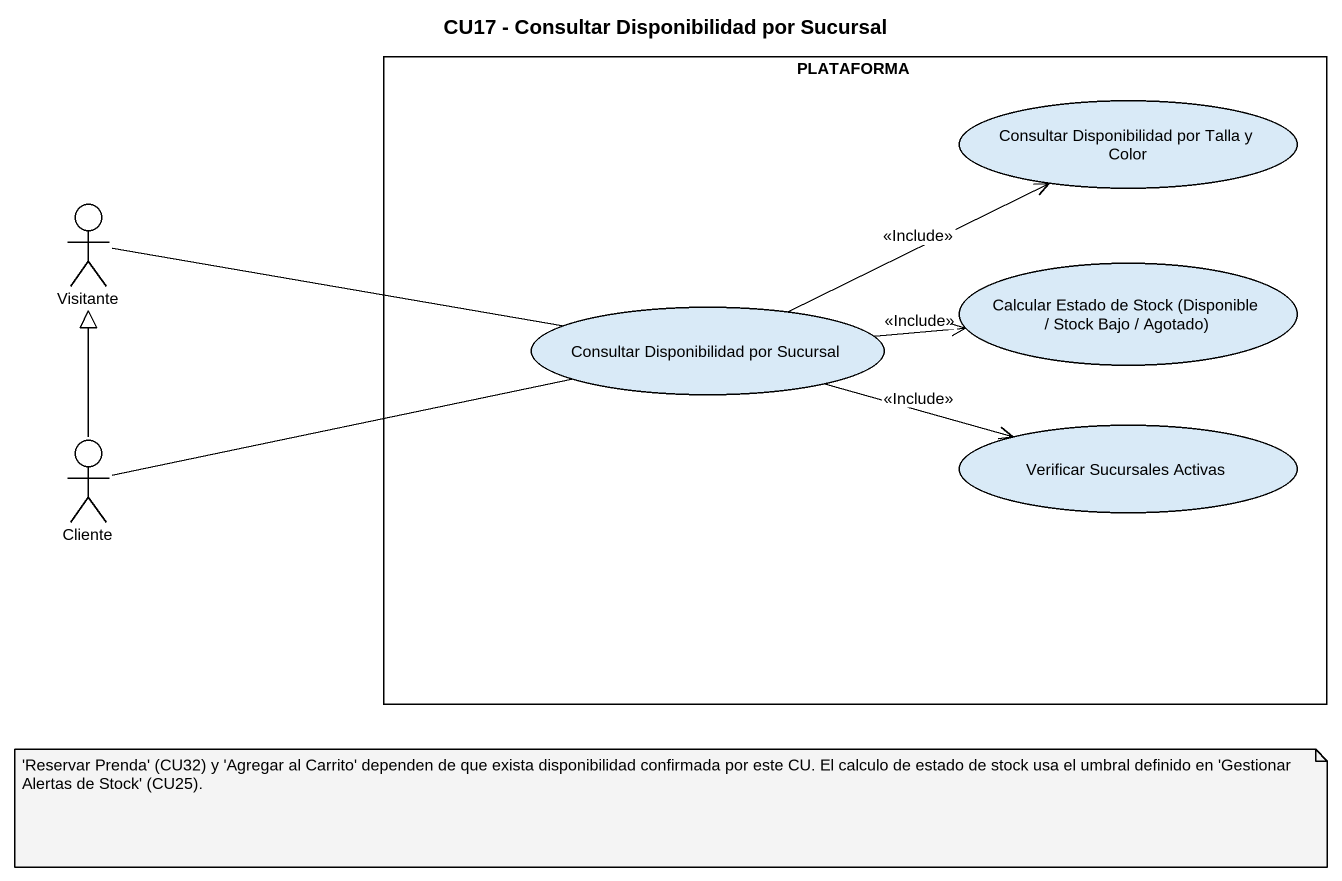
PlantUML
@startuml
title CU17 - Consultar Disponibilidad por Sucursal
rectangle PLATAFORMA {
  usecase "Consultar Disponibilidad por Talla y Color" as Consultar_Disponibilidad
  usecase "Consultar Disponibilidad por Sucursal" as Consultar_Disponibilidad_2
  usecase "Calcular Estado de Stock (Disponible / Stock Bajo / Agotado)" as Calcular_Estado_de_Stock
  usecase "Verificar Sucursales Activas" as Verificar_Sucursales_Activas
}
actor Visitante
actor Cliente
Visitante -right- Consultar_Disponibilidad_2
Consultar_Disponibilidad_2 -right-> Consultar_Disponibilidad : <<Include>>
Consultar_Disponibilidad_2 -right-> Calcular_Estado_de_Stock : <<Include>>
Consultar_Disponibilidad_2 -right-> Verificar_Sucursales_Activas : <<Include>>
Cliente -up-|> Visitante
Cliente -right- Consultar_Disponibilidad_2
note as N1
  ~'Reservar Prenda' (CU32) y 'Agregar al Carrito' dependen de que exista disponibilidad confirmada por este CU. El calculo de estado de stock usa el umbral definido en 'Gestionar Alertas de Stock' (CU25).
end note
@enduml
